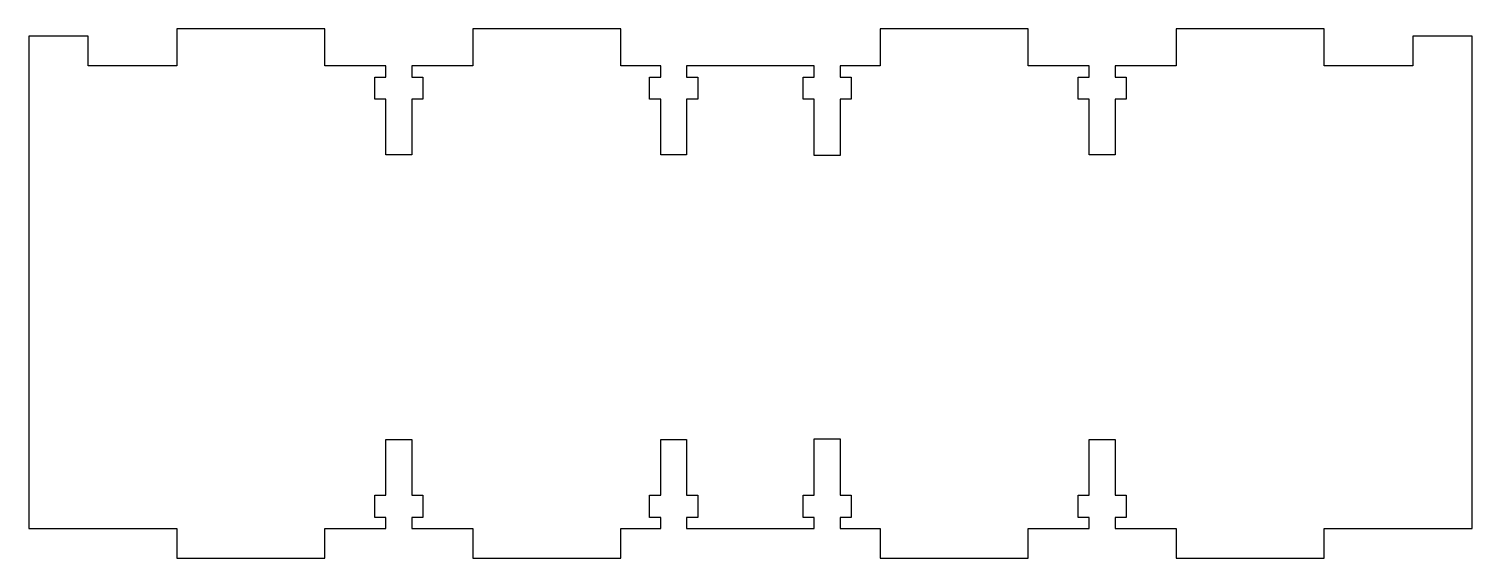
# Model space of a CAD drawing. Header units: millimetres. Extents: x -60 to 135, y -71 to 0.
import ezdxf

# ---------------------------------------------------------------- set-up
doc = ezdxf.new("R2010")
doc.units = ezdxf.units.MM

msp = doc.modelspace()

# ---------------------------------------------------------------- linework, layer by layer
msp.add_lwpolyline([(49.62, -5), (49.62, -6.5), (51.12, -6.5), (51.12, -9.5), (49.62, -9.5), (49.62, -17.11), (46.12, -17.11), (46.12, -9.5), (44.62, -9.5), (44.62, -6.5), (46.12, -6.5), (46.12, -5), (28.87, -5), (28.87, -6.5), (30.37, -6.5), (30.37, -9.5), (28.87, -9.5), (28.87, -17), (25.37, -17), (25.37, -9.5), (23.87, -9.5), (23.87, -6.5), (25.37, -6.5), (25.37, -5), (20, -5), (20, -1), (20, 0), (0, 0), (0, -1), (0, -5), (-8.25, -5), (-8.25, -6.5), (-6.75, -6.5), (-6.75, -9.5), (-8.25, -9.5), (-8.25, -17), (-11.75, -17), (-11.75, -9.5), (-13.25, -9.5), (-13.25, -6.5), (-11.75, -6.5), (-11.75, -5), (-20, -5), (-20, -1), (-20, 0), (-40, 0), (-40, -1), (-40, -5), (-52, -5), (-52, -1), (-60, -1), (-60, -67.48), (-40, -67.48), (-40, -71.48), (-20, -71.48), (-20, -67.48), (-11.75, -67.48), (-11.75, -65.97), (-13.25, -65.97), (-13.25, -62.97), (-11.75, -62.97), (-11.75, -55.47), (-8.25, -55.47), (-8.25, -62.97), (-6.75, -62.97), (-6.75, -65.97), (-8.25, -65.97), (-8.25, -67.48), (0, -67.48), (0, -71.48), (20, -71.48), (20, -67.48), (25.37, -67.48), (25.37, -65.97), (23.87, -65.97), (23.87, -62.97), (25.37, -62.97), (25.37, -55.47), (28.87, -55.47), (28.87, -62.97), (30.37, -62.97), (30.37, -65.97), (28.87, -65.97), (28.87, -67.48), (46.12, -67.48), (46.12, -65.97), (44.62, -65.97), (44.62, -62.97), (46.12, -62.97), (46.12, -55.36), (49.62, -55.36), (49.62, -62.97), (51.12, -62.97), (51.12, -65.97), (49.62, -65.97), (49.62, -67.48), (55, -67.48), (55, -71.48), (75, -71.48), (75, -67.48), (83.25, -67.48), (83.25, -65.97), (81.75, -65.97), (81.75, -62.97), (83.25, -62.97), (83.25, -55.47), (86.75, -55.47), (86.75, -62.97), (88.25, -62.97), (88.25, -65.97), (86.75, -65.97), (86.75, -67.48), (95, -67.48), (95, -71.48), (115, -71.48), (115, -67.48), (135, -67.48), (135, -1), (127, -1), (127, -5), (115, -5), (115, -1), (115, 0), (95, 0), (95, -1), (95, -5), (86.75, -5), (86.75, -6.5), (88.25, -6.5), (88.25, -9.5), (86.75, -9.5), (86.75, -17), (83.25, -17), (83.25, -9.5), (81.75, -9.5), (81.75, -6.5), (83.25, -6.5), (83.25, -5), (75, -5), (75, -1), (75, 0), (55, 0), (55, -1), (55, -5)], close=True)

doc.saveas('drawing.dxf')
